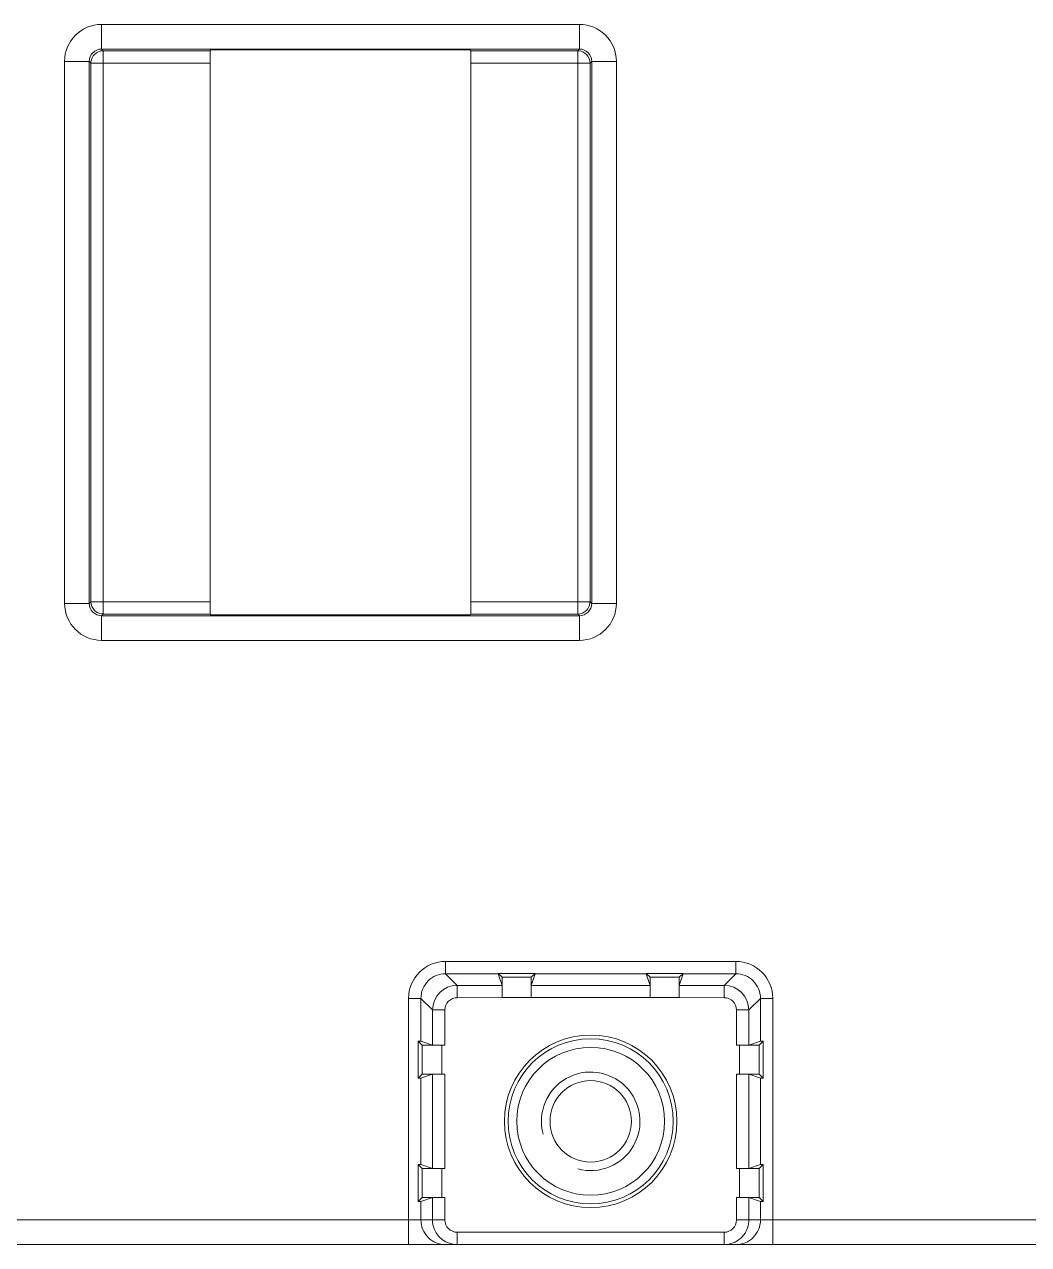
# Model space of a CAD drawing. Header units: millimetres. Extents: x 33157 to 59611, y -29750 to 1750.
# Drawn here: x 54965.03 to 55005.77, y 208.67 to 258.16 of the extents above; entities that cross this region are included whole.
import ezdxf

# ---------------------------------------------------------------- set-up
doc = ezdxf.new("R2010")
doc.units = ezdxf.units.MM
doc.layers.add('layer 1', color=7, linetype='Continuous', lineweight=18)

msp = doc.modelspace()

# ---------------------------------------------------------------- linework, layer by layer
at = {"layer": 'layer 1', "lineweight": 9}
for p, q in [((54968.163, 258.157), (54968.163, 258.157)), ((54968.163, 258.157), (54968.163, 257.157)), ((54987.546, 258.157), (54987.546, 258.157)), ((54987.546, 258.157), (54987.546, 257.157)), ((54987.546, 258.157), (54987.546, 258.157)), ((54968.232, 257.089), (54968.232, 257.089)), ((54968.232, 257.089), (54968.232, 234.243)), ((54972.572, 257.089), (54972.572, 257.089)), ((54972.603, 257.12), (54972.603, 257.12)), ((54983.107, 257.12), (54983.107, 257.12)), ((54987.478, 257.089), (54987.478, 257.089)), ((54987.478, 257.089), (54987.478, 234.243)), ((54987.478, 257.089), (54987.478, 257.089)), ((54987.546, 257.157), (54987.546, 257.157)), ((54987.546, 257.157), (54987.546, 257.157)), ((54966.663, 256.657), (54966.663, 256.657)), ((54966.663, 256.657), (54966.663, 234.675)), ((54967.663, 256.657), (54967.663, 256.657)), ((54967.663, 256.657), (54967.663, 234.675)), ((54967.663, 256.657), (54967.663, 256.657)), ((54967.732, 256.589), (54967.732, 256.589)), ((54967.732, 256.589), (54967.732, 234.743)), ((54972.568, 256.589), (54972.568, 256.589)), ((54972.568, 256.589), (54972.568, 234.743)), ((54972.568, 256.589), (54972.568, 256.589)), ((54983.142, 256.589), (54983.142, 256.589)), ((54983.142, 256.589), (54983.142, 234.743)), ((54987.978, 256.589), (54987.978, 256.589)), ((54987.978, 256.589), (54987.978, 234.743)), ((54987.978, 256.589), (54987.978, 256.589)), ((54988.046, 256.657), (54988.046, 256.657)), ((54988.046, 256.657), (54988.046, 234.675)), ((54988.046, 256.657), (54988.046, 256.657)), ((54989.046, 256.657), (54989.046, 256.657)), ((54989.046, 256.657), (54989.046, 234.675)), ((54989.046, 256.657), (54989.046, 256.657)), ((54967.663, 234.675), (54967.663, 234.675)), ((54967.732, 234.743), (54967.732, 234.743)), ((54972.568, 234.743), (54972.568, 234.743)), ((54987.978, 234.743), (54987.978, 234.743)), ((54989.046, 234.675), (54989.046, 234.675)), ((54968.163, 234.175), (54968.163, 234.175)), ((54968.163, 234.175), (54968.163, 233.175)), ((54968.232, 234.243), (54968.232, 234.243)), ((54972.572, 234.243), (54972.572, 234.243)), ((54983.107, 234.212), (54983.107, 234.212)), ((54983.137, 234.243), (54983.137, 234.243)), ((54987.478, 234.243), (54987.478, 234.243)), ((54987.546, 234.175), (54987.546, 234.175)), ((54987.546, 234.175), (54987.546, 233.175)), ((54987.546, 234.175), (54987.546, 234.175)), ((54987.546, 233.175), (54987.546, 233.175)), ((54982.117, 220.153), (54982.117, 220.153)), ((54982.117, 220.153), (54982.117, 219.653)), ((54993.892, 220.153), (54993.892, 220.153)), ((54993.892, 220.153), (54993.892, 220.153)), ((54993.892, 220.153), (54993.892, 219.653)), ((54984.259, 219.653), (54984.259, 219.653)), ((54985.596, 219.507), (54985.596, 219.507)), ((54985.751, 219.663), (54985.751, 219.663)), ((54985.751, 219.663), (54985.751, 219.663)), ((54985.751, 219.653), (54985.751, 219.653)), ((54990.259, 219.653), (54990.259, 219.653)), ((54991.596, 219.507), (54991.596, 219.507)), ((54991.751, 219.663), (54991.751, 219.663)), ((54991.751, 219.663), (54991.751, 219.663)), ((54991.751, 219.653), (54991.751, 219.653)), ((54993.892, 219.653), (54993.892, 219.653)), ((54993.892, 219.653), (54993.892, 219.653)), ((54982.589, 219.181), (54982.589, 219.181)), ((54982.589, 219.181), (54982.589, 218.681)), ((54984.416, 219.181), (54984.416, 219.181)), ((54990.416, 219.181), (54990.416, 219.181)), ((54993.42, 219.181), (54993.42, 219.181)), ((54993.42, 219.181), (54993.42, 219.181)), ((54993.42, 219.181), (54993.42, 218.681)), ((54980.618, 218.654), (54980.618, 218.654)), ((54980.618, 218.654), (54980.618, 208.666)), ((54981.118, 218.654), (54981.118, 218.654)), ((54981.118, 218.654), (54981.118, 216.912)), ((54981.118, 218.654), (54981.118, 218.654)), ((54984.421, 218.694), (54984.421, 218.694)), ((54991.589, 218.694), (54991.589, 218.694)), ((54994.892, 218.654), (54994.892, 218.654)), ((54994.892, 218.654), (54994.892, 216.912)), ((54994.892, 218.654), (54994.892, 218.654)), ((54995.392, 218.654), (54995.392, 218.654)), ((54995.392, 218.654), (54995.392, 218.654)), ((54995.392, 218.654), (54995.392, 208.666)), ((54981.59, 218.182), (54981.59, 218.182)), ((54981.59, 218.182), (54981.59, 216.755)), ((54982.089, 218.182), (54982.089, 218.182)), ((54982.089, 218.182), (54982.089, 218.182)), ((54982.089, 218.182), (54982.089, 216.75)), ((54993.92, 218.182), (54993.92, 218.182)), ((54993.92, 218.182), (54993.92, 216.75)), ((54994.42, 218.182), (54994.42, 218.182)), ((54994.42, 218.182), (54994.42, 218.182)), ((54994.42, 218.182), (54994.42, 216.755)), ((54981.006, 216.914), (54981.006, 216.914)), ((54981.006, 216.914), (54981.006, 215.418)), ((54994.892, 216.912), (54994.892, 216.912)), ((54995.003, 216.914), (54995.003, 216.914)), ((54995.003, 216.914), (54995.003, 215.418)), ((54995.003, 216.914), (54995.003, 216.914)), ((54981.164, 216.757), (54981.164, 216.757)), ((54981.164, 216.757), (54981.164, 215.575)), ((54981.964, 216.75), (54981.964, 216.75)), ((54981.964, 216.75), (54981.964, 215.582)), ((54982.089, 216.75), (54982.089, 216.75)), ((54994.046, 216.75), (54994.046, 216.75)), ((54994.046, 216.75), (54994.046, 215.582)), ((54994.046, 216.75), (54994.046, 216.75)), ((54994.846, 216.757), (54994.846, 216.757)), ((54994.846, 216.757), (54994.846, 215.575)), ((54981.118, 215.42), (54981.118, 215.42)), ((54981.118, 215.42), (54981.118, 211.912)), ((54981.164, 215.575), (54981.164, 215.575)), ((54981.59, 215.578), (54981.59, 215.578)), ((54981.59, 215.578), (54981.59, 211.755)), ((54981.59, 215.578), (54981.59, 215.578)), ((54982.089, 215.582), (54982.089, 215.582)), ((54982.089, 215.582), (54982.089, 211.75)), ((54982.089, 215.582), (54982.089, 215.582)), ((54993.92, 215.582), (54993.92, 215.582)), ((54993.92, 215.582), (54993.92, 211.75)), ((54994.046, 215.582), (54994.046, 215.582)), ((54994.42, 215.578), (54994.42, 215.578)), ((54994.42, 215.578), (54994.42, 211.755)), ((54994.892, 215.42), (54994.892, 215.42)), ((54994.892, 215.42), (54994.892, 211.912)), ((54981.006, 211.914), (54981.006, 211.914)), ((54981.006, 211.914), (54981.006, 210.418)), ((54994.892, 211.912), (54994.892, 211.912)), ((54995.003, 211.914), (54995.003, 211.914)), ((54995.003, 211.914), (54995.003, 210.418)), ((54995.003, 211.914), (54995.003, 211.914)), ((54981.164, 211.757), (54981.164, 211.757)), ((54981.164, 211.757), (54981.164, 210.575)), ((54981.964, 211.75), (54981.964, 211.75)), ((54981.964, 211.75), (54981.964, 210.582)), ((54982.089, 211.75), (54982.089, 211.75)), ((54994.046, 211.75), (54994.046, 211.75)), ((54994.046, 211.75), (54994.046, 210.582)), ((54994.046, 211.75), (54994.046, 211.75)), ((54994.846, 211.757), (54994.846, 211.757)), ((54994.846, 211.757), (54994.846, 210.575)), ((54981.118, 210.42), (54981.118, 210.42)), ((54981.118, 210.42), (54981.118, 209.666)), ((54981.164, 210.575), (54981.164, 210.575)), ((54981.59, 210.578), (54981.59, 210.578)), ((54981.59, 210.578), (54981.59, 209.666)), ((54981.59, 210.578), (54981.59, 210.578)), ((54982.089, 210.582), (54982.089, 210.582)), ((54982.089, 210.582), (54982.089, 209.666)), ((54982.089, 210.582), (54982.089, 210.582)), ((54993.92, 210.582), (54993.92, 210.582)), ((54993.92, 210.582), (54993.92, 209.666)), ((54994.046, 210.582), (54994.046, 210.582)), ((54994.42, 210.578), (54994.42, 210.578)), ((54994.42, 210.578), (54994.42, 209.666)), ((54994.892, 210.42), (54994.892, 210.42)), ((54994.892, 210.42), (54994.892, 209.666)), ((54982.089, 209.666), (54982.089, 209.666)), ((54982.59, 209.166), (54982.59, 209.166)), ((54982.59, 209.166), (54982.59, 208.666)), ((54993.42, 209.166), (54993.42, 209.166)), ((54993.42, 209.166), (54993.42, 209.166)), ((54993.42, 209.166), (54993.42, 208.666))]:
    msp.add_line(p, q, dxfattribs=at)
for points in [[(54968.163, 258.157), (54967.335, 258.157), (54966.664, 257.486), (54966.663, 256.657)], [(54968.163, 258.157), (54968.163, 258.157), (54987.546, 258.157), (54987.546, 258.157)], [(54989.046, 256.657), (54989.046, 257.486), (54988.375, 258.157), (54987.546, 258.157)], [(54967.878, 256.943), (54967.8, 256.864), (54967.746, 256.753), (54967.735, 256.643)], [(54968.232, 257.089), (54968.104, 257.089), (54967.968, 257.033), (54967.878, 256.943)], [(54968.163, 257.157), (54968.163, 257.157), (54987.546, 257.157), (54987.546, 257.157)], [(54968.232, 257.089), (54968.232, 257.089), (54968.163, 257.157), (54968.163, 257.157)], [(54972.572, 257.089), (54972.572, 257.089), (54968.232, 257.089), (54968.232, 257.089)], [(54972.603, 257.12), (54972.603, 257.12), (54983.107, 257.12), (54983.107, 257.12)], [(54972.572, 257.089), (54972.57, 257.087), (54972.568, 256.864), (54972.568, 256.589)], [(54972.572, 257.089), (54972.572, 257.089), (54972.603, 257.12), (54972.603, 257.12)], [(54983.137, 257.089), (54983.137, 257.089), (54983.107, 257.12), (54983.107, 257.12)], [(54987.478, 257.089), (54987.478, 257.089), (54983.137, 257.089), (54983.137, 257.089)], [(54983.142, 256.589), (54983.142, 256.864), (54983.14, 257.087), (54983.137, 257.089)], [(54987.546, 257.157), (54987.546, 257.157), (54987.478, 257.089), (54987.478, 257.089)], [(54987.531, 257.086), (54987.514, 257.088), (54987.496, 257.089), (54987.478, 257.089)], [(54987.832, 256.943), (54987.753, 257.021), (54987.642, 257.074), (54987.531, 257.086)], [(54987.978, 256.589), (54987.978, 256.717), (54987.922, 256.853), (54987.832, 256.943)], [(54966.663, 256.657), (54966.663, 256.657), (54967.663, 256.657), (54967.663, 256.657)], [(54967.732, 256.589), (54967.732, 256.589), (54967.663, 256.657), (54967.663, 256.657)], [(54967.732, 256.589), (54967.732, 256.589), (54972.568, 256.589), (54972.568, 256.589)], [(54967.735, 256.643), (54967.733, 256.625), (54967.732, 256.607), (54967.732, 256.589)], [(54987.978, 256.589), (54987.978, 256.589), (54983.142, 256.589), (54983.142, 256.589)], [(54988.046, 256.657), (54988.046, 256.657), (54987.978, 256.589), (54987.978, 256.589)], [(54989.046, 256.657), (54989.046, 256.657), (54988.046, 256.657), (54988.046, 256.657)], [(54966.663, 234.675), (54966.663, 234.675), (54967.663, 234.675), (54967.663, 234.675)], [(54966.664, 234.675), (54966.664, 233.846), (54967.335, 233.175), (54968.163, 233.175)], [(54967.732, 234.743), (54967.732, 234.743), (54967.663, 234.675), (54967.663, 234.675)], [(54967.732, 234.743), (54967.732, 234.743), (54972.568, 234.743), (54972.568, 234.743)], [(54967.732, 234.743), (54967.732, 234.615), (54967.788, 234.48), (54967.878, 234.389)], [(54972.568, 234.743), (54972.568, 234.468), (54972.57, 234.245), (54972.572, 234.243)], [(54983.142, 234.743), (54983.142, 234.743), (54987.978, 234.743), (54987.978, 234.743)], [(54983.137, 234.243), (54983.14, 234.245), (54983.142, 234.468), (54983.142, 234.743)], [(54987.546, 233.175), (54988.375, 233.175), (54989.046, 233.846), (54989.046, 234.675)], [(54987.832, 234.389), (54987.91, 234.468), (54987.963, 234.579), (54987.975, 234.69)], [(54987.975, 234.69), (54987.977, 234.707), (54987.978, 234.725), (54987.978, 234.743)], [(54987.978, 234.743), (54987.978, 234.743), (54988.046, 234.675), (54988.046, 234.675)], [(54989.046, 234.675), (54989.046, 234.675), (54988.046, 234.675), (54988.046, 234.675)], [(54967.878, 234.389), (54967.957, 234.311), (54968.068, 234.258), (54968.178, 234.246)], [(54987.546, 234.175), (54987.546, 234.175), (54968.163, 234.175), (54968.163, 234.175)], [(54968.232, 234.243), (54968.232, 234.243), (54968.163, 234.175), (54968.163, 234.175)], [(54968.178, 234.246), (54968.196, 234.244), (54968.214, 234.243), (54968.232, 234.243)], [(54968.232, 234.243), (54968.232, 234.243), (54972.572, 234.243), (54972.572, 234.243)], [(54972.603, 234.212), (54972.603, 234.212), (54983.107, 234.212), (54983.107, 234.212)], [(54972.572, 234.243), (54972.572, 234.243), (54972.603, 234.212), (54972.603, 234.212)], [(54983.137, 234.243), (54983.137, 234.243), (54983.107, 234.212), (54983.107, 234.212)], [(54983.137, 234.243), (54983.137, 234.243), (54987.478, 234.243), (54987.478, 234.243)], [(54987.478, 234.243), (54987.606, 234.243), (54987.741, 234.299), (54987.832, 234.389)], [(54987.478, 234.243), (54987.478, 234.243), (54987.546, 234.175), (54987.546, 234.175)], [(54987.546, 233.175), (54987.546, 233.175), (54968.163, 233.175), (54968.163, 233.175)], [(54982.117, 220.153), (54981.289, 220.153), (54980.618, 219.482), (54980.618, 218.654)], [(54993.892, 220.153), (54993.892, 220.153), (54982.117, 220.153), (54982.117, 220.153)], [(54995.392, 218.654), (54995.392, 219.482), (54994.721, 220.153), (54993.892, 220.153)], [(54984.259, 219.653), (54984.259, 219.653), (54982.117, 219.653), (54982.117, 219.653)], [(54982.589, 219.181), (54982.589, 219.181), (54982.117, 219.653), (54982.117, 219.653)], [(54985.751, 219.663), (54985.751, 219.663), (54984.258, 219.663), (54984.258, 219.663)], [(54984.259, 219.662), (54984.259, 219.662), (54984.258, 219.663), (54984.258, 219.663)], [(54984.414, 219.507), (54984.414, 219.507), (54984.259, 219.658), (54984.259, 219.658)], [(54984.259, 219.653), (54984.259, 219.653), (54984.416, 219.181), (54984.416, 219.181)], [(54985.596, 219.507), (54985.596, 219.507), (54984.414, 219.507), (54984.414, 219.507)], [(54985.751, 219.653), (54985.751, 219.653), (54985.593, 219.181), (54985.593, 219.181)], [(54985.596, 219.507), (54985.596, 219.507), (54985.751, 219.663), (54985.751, 219.663)], [(54990.259, 219.653), (54990.259, 219.653), (54985.751, 219.653), (54985.751, 219.653)], [(54991.751, 219.663), (54991.751, 219.663), (54990.258, 219.663), (54990.258, 219.663)], [(54990.259, 219.662), (54990.259, 219.662), (54990.258, 219.663), (54990.258, 219.663)], [(54990.414, 219.507), (54990.414, 219.507), (54990.259, 219.658), (54990.259, 219.658)], [(54990.259, 219.653), (54990.259, 219.653), (54990.416, 219.181), (54990.416, 219.181)], [(54991.596, 219.507), (54991.596, 219.507), (54990.414, 219.507), (54990.414, 219.507)], [(54991.751, 219.653), (54991.751, 219.653), (54991.593, 219.181), (54991.593, 219.181)], [(54991.596, 219.507), (54991.596, 219.507), (54991.751, 219.663), (54991.751, 219.663)], [(54993.892, 219.653), (54993.892, 219.653), (54991.751, 219.653), (54991.751, 219.653)], [(54993.42, 219.181), (54993.42, 219.181), (54993.892, 219.653), (54993.892, 219.653)], [(54982.589, 219.181), (54982.037, 219.181), (54981.59, 218.734), (54981.59, 218.182)], [(54984.416, 219.181), (54984.416, 219.181), (54982.589, 219.181), (54982.589, 219.181)], [(54990.416, 219.181), (54990.416, 219.181), (54985.593, 219.181), (54985.593, 219.181)], [(54993.42, 219.181), (54993.42, 219.181), (54991.593, 219.181), (54991.593, 219.181)], [(54994.42, 218.182), (54994.42, 218.734), (54993.972, 219.181), (54993.42, 219.181)], [(54980.618, 218.654), (54980.618, 218.654), (54981.118, 218.654), (54981.118, 218.654)], [(54981.59, 218.182), (54981.59, 218.182), (54981.118, 218.654), (54981.118, 218.654)], [(54984.421, 218.694), (54984.421, 218.694), (54982.589, 218.681), (54982.589, 218.681)], [(54991.589, 218.694), (54991.589, 218.694), (54984.421, 218.694), (54984.421, 218.694)], [(54993.42, 218.681), (54993.42, 218.681), (54991.589, 218.694), (54991.589, 218.694)], [(54994.42, 218.182), (54994.42, 218.182), (54994.892, 218.654), (54994.892, 218.654)], [(54995.392, 218.654), (54995.392, 218.654), (54994.892, 218.654), (54994.892, 218.654)], [(54982.089, 218.182), (54982.089, 218.182), (54981.59, 218.182), (54981.59, 218.182)], [(54993.92, 218.182), (54993.92, 218.182), (54994.42, 218.182), (54994.42, 218.182)], [(54981.164, 216.757), (54981.164, 216.757), (54981.006, 216.914), (54981.006, 216.914)], [(54981.118, 216.912), (54981.115, 216.913), (54981.076, 216.914), (54981.006, 216.914)], [(54981.118, 216.912), (54981.118, 216.912), (54981.59, 216.755), (54981.59, 216.755)], [(54994.892, 216.912), (54994.892, 216.912), (54994.42, 216.755), (54994.42, 216.755)], [(54994.846, 216.757), (54994.846, 216.757), (54995.003, 216.914), (54995.003, 216.914)], [(54995.003, 216.914), (54994.934, 216.914), (54994.895, 216.913), (54994.892, 216.912)], [(54981.164, 216.757), (54981.168, 216.753), (54981.525, 216.75), (54981.964, 216.75)], [(54981.59, 216.755), (54981.597, 216.752), (54981.818, 216.75), (54982.089, 216.75)], [(54982.089, 216.75), (54982.089, 216.75), (54981.964, 216.75), (54981.964, 216.75)], [(54993.92, 216.75), (54993.92, 216.75), (54994.046, 216.75), (54994.046, 216.75)], [(54981.164, 215.575), (54981.164, 215.575), (54981.006, 215.418), (54981.006, 215.418)], [(54981.006, 215.418), (54981.076, 215.418), (54981.115, 215.419), (54981.118, 215.42)], [(54981.118, 215.42), (54981.118, 215.42), (54981.59, 215.578), (54981.59, 215.578)], [(54982.089, 215.582), (54982.089, 215.582), (54981.964, 215.582), (54981.964, 215.582)], [(54993.92, 215.582), (54993.92, 215.582), (54994.046, 215.582), (54994.046, 215.582)], [(54994.42, 215.578), (54994.413, 215.58), (54994.191, 215.582), (54993.92, 215.582)], [(54994.846, 215.575), (54994.842, 215.579), (54994.485, 215.582), (54994.046, 215.582)], [(54994.892, 215.42), (54994.892, 215.42), (54994.42, 215.578), (54994.42, 215.578)], [(54994.846, 215.575), (54994.846, 215.575), (54995.003, 215.418), (54995.003, 215.418)], [(54994.892, 215.42), (54994.895, 215.419), (54994.934, 215.418), (54995.003, 215.418)], [(54981.164, 211.757), (54981.164, 211.757), (54981.006, 211.914), (54981.006, 211.914)], [(54981.118, 211.912), (54981.115, 211.913), (54981.076, 211.914), (54981.006, 211.914)], [(54981.118, 211.912), (54981.118, 211.912), (54981.59, 211.755), (54981.59, 211.755)], [(54994.892, 211.912), (54994.892, 211.912), (54994.42, 211.755), (54994.42, 211.755)], [(54994.846, 211.757), (54994.846, 211.757), (54995.003, 211.914), (54995.003, 211.914)], [(54995.003, 211.914), (54994.934, 211.914), (54994.895, 211.913), (54994.892, 211.912)], [(54981.164, 211.757), (54981.168, 211.753), (54981.525, 211.75), (54981.964, 211.75)], [(54981.59, 211.755), (54981.597, 211.752), (54981.818, 211.75), (54982.089, 211.75)], [(54982.089, 211.75), (54982.089, 211.75), (54981.964, 211.75), (54981.964, 211.75)], [(54993.92, 211.75), (54993.92, 211.75), (54994.046, 211.75), (54994.046, 211.75)], [(54981.164, 210.575), (54981.164, 210.575), (54981.006, 210.418), (54981.006, 210.418)], [(54981.006, 210.418), (54981.076, 210.418), (54981.115, 210.419), (54981.118, 210.42)], [(54981.118, 210.42), (54981.118, 210.42), (54981.59, 210.578), (54981.59, 210.578)], [(54982.089, 210.582), (54982.089, 210.582), (54981.964, 210.582), (54981.964, 210.582)], [(54993.92, 210.582), (54993.92, 210.582), (54994.046, 210.582), (54994.046, 210.582)], [(54994.42, 210.578), (54994.413, 210.58), (54994.191, 210.582), (54993.92, 210.582)], [(54994.846, 210.575), (54994.842, 210.579), (54994.485, 210.582), (54994.046, 210.582)], [(54994.892, 210.42), (54994.892, 210.42), (54994.42, 210.578), (54994.42, 210.578)], [(54994.846, 210.575), (54994.846, 210.575), (54995.003, 210.418), (54995.003, 210.418)], [(54994.892, 210.42), (54994.895, 210.419), (54994.934, 210.418), (54995.003, 210.418)], [(54939.92, 209.666), (54939.92, 209.666), (54982.089, 209.666), (54982.089, 209.666)], [(54981.118, 209.666), (54981.118, 209.401), (54981.223, 209.147), (54981.41, 208.959)], [(54981.59, 209.666), (54981.59, 209.418), (54981.682, 209.178), (54981.849, 208.994)], [(54982.089, 209.666), (54982.089, 209.39), (54982.313, 209.166), (54982.59, 209.166)], [(54993.42, 209.166), (54993.696, 209.166), (54993.92, 209.39), (54993.92, 209.666)], [(54993.92, 209.666), (54993.92, 209.666), (55027.089, 209.666), (55027.089, 209.666)], [(54994.221, 209.068), (54994.347, 209.236), (54994.42, 209.456), (54994.42, 209.666)], [(54994.599, 208.959), (54994.787, 209.147), (54994.892, 209.401), (54994.892, 209.666)], [(54981.41, 208.959), (54981.598, 208.771), (54981.852, 208.666), (54982.117, 208.666)], [(54981.849, 208.994), (54981.892, 208.946), (54981.94, 208.903), (54981.992, 208.865)], [(54981.992, 208.865), (54982.16, 208.739), (54982.38, 208.666), (54982.59, 208.666)], [(54982.59, 209.166), (54982.59, 209.166), (54993.42, 209.166), (54993.42, 209.166)], [(54993.42, 208.666), (54993.669, 208.666), (54993.908, 208.759), (54994.092, 208.926)], [(54993.892, 208.666), (54994.158, 208.666), (54994.412, 208.771), (54994.599, 208.959)], [(54994.092, 208.926), (54994.14, 208.969), (54994.183, 209.017), (54994.221, 209.068)], [(54903.505, 208.666), (54903.505, 208.666), (55189.504, 208.666), (55189.504, 208.666)]]:
    msp.add_open_spline(points, degree=3, dxfattribs=at)
for points, knots in [([(54968.163, 257.157), (54968.031, 257.157), (54967.904, 257.105), (54967.81, 257.011), (54967.716, 256.917), (54967.663, 256.79), (54967.663, 256.657)], [0, 0, 0, 0, 171171.974344, 171171.974344, 171171.974344, 342343.948689, 342343.948689, 342343.948689, 342343.948689]), ([(54988.046, 256.657), (54988.046, 256.79), (54987.993, 256.917), (54987.9, 257.011), (54987.806, 257.105), (54987.679, 257.157), (54987.546, 257.157)], [0, 0, 0, 0, 171234.627547, 171234.627547, 171234.627547, 342469.255093, 342469.255093, 342469.255093, 342469.255093]), ([(54967.663, 234.675), (54967.663, 234.542), (54967.716, 234.415), (54967.81, 234.321), (54967.904, 234.227), (54968.031, 234.175), (54968.163, 234.175)], [0, 0, 0, 0, 171207.086449, 171207.086449, 171207.086449, 342414.172897, 342414.172897, 342414.172897, 342414.172897]), ([(54987.546, 234.175), (54987.679, 234.175), (54987.806, 234.227), (54987.9, 234.321), (54987.993, 234.415), (54988.046, 234.542), (54988.046, 234.675)], [0, 0, 0, 0, 171269.739685, 171269.739685, 171269.739685, 342539.47937, 342539.47937, 342539.47937, 342539.47937]), ([(54982.117, 219.653), (54981.852, 219.653), (54981.598, 219.548), (54981.41, 219.361), (54981.223, 219.173), (54981.117, 218.919), (54981.118, 218.654)], [0, 0, 0, 0, 171272.40939, 171272.40939, 171272.40939, 342544.81878, 342544.81878, 342544.81878, 342544.81878]), ([(54984.421, 218.694), (54984.421, 218.797), (54984.421, 218.9), (54984.42, 219.003), (54984.42, 219.05), (54984.42, 219.096), (54984.419, 219.143), (54984.419, 219.184), (54984.419, 219.225), (54984.419, 219.266), (54984.418, 219.3), (54984.417, 219.333), (54984.418, 219.367), (54984.418, 219.393), (54984.419, 219.419), (54984.416, 219.443), (54984.415, 219.458), (54984.412, 219.473), (54984.415, 219.49), (54984.416, 219.497), (54984.418, 219.503), (54984.414, 219.507)], [0, 0, 0, 0, 143581.720705, 143581.720705, 143581.720705, 287163.44141, 287163.44141, 287163.44141, 430745.162114, 430745.162114, 430745.162114, 574326.882819, 574326.882819, 574326.882819, 717908.603524, 717908.603524, 717908.603524, 861490.324229, 861490.324229, 861490.324229, 1005072.044934, 1005072.044934, 1005072.044934, 1005072.044934]), ([(54985.596, 219.507), (54985.592, 219.503), (54985.594, 219.497), (54985.595, 219.49), (54985.597, 219.473), (54985.595, 219.458), (54985.593, 219.443), (54985.591, 219.419), (54985.592, 219.393), (54985.592, 219.367), (54985.592, 219.333), (54985.591, 219.3), (54985.591, 219.266), (54985.59, 219.225), (54985.59, 219.184), (54985.59, 219.143), (54985.59, 219.096), (54985.59, 219.05), (54985.589, 219.003), (54985.589, 218.9), (54985.589, 218.797), (54985.589, 218.694)], [0, 0, 0, 0, 143584.995914, 143584.995914, 143584.995914, 287169.991828, 287169.991828, 287169.991828, 430754.987743, 430754.987743, 430754.987743, 574339.983657, 574339.983657, 574339.983657, 717924.979571, 717924.979571, 717924.979571, 861509.975485, 861509.975485, 861509.975485, 1005094.971399, 1005094.971399, 1005094.971399, 1005094.971399]), ([(54990.421, 218.694), (54990.421, 218.797), (54990.421, 218.9), (54990.42, 219.003), (54990.42, 219.05), (54990.42, 219.096), (54990.419, 219.143), (54990.419, 219.184), (54990.419, 219.225), (54990.419, 219.266), (54990.418, 219.3), (54990.417, 219.333), (54990.418, 219.367), (54990.418, 219.393), (54990.419, 219.419), (54990.416, 219.443), (54990.415, 219.458), (54990.412, 219.473), (54990.415, 219.49), (54990.416, 219.497), (54990.418, 219.503), (54990.414, 219.507)], [0, 0, 0, 0, 143597.418083, 143597.418083, 143597.418083, 287194.836166, 287194.836166, 287194.836166, 430792.254248, 430792.254248, 430792.254248, 574389.672331, 574389.672331, 574389.672331, 717987.090414, 717987.090414, 717987.090414, 861584.508497, 861584.508497, 861584.508497, 1005181.926579, 1005181.926579, 1005181.926579, 1005181.926579]), ([(54991.596, 219.507), (54991.592, 219.503), (54991.594, 219.497), (54991.595, 219.49), (54991.597, 219.473), (54991.595, 219.458), (54991.593, 219.443), (54991.591, 219.419), (54991.592, 219.393), (54991.592, 219.367), (54991.592, 219.333), (54991.591, 219.3), (54991.591, 219.266), (54991.59, 219.225), (54991.59, 219.184), (54991.59, 219.143), (54991.59, 219.096), (54991.59, 219.05), (54991.589, 219.003), (54991.589, 218.9), (54991.589, 218.797), (54991.589, 218.694)], [0, 0, 0, 0, 143600.693292, 143600.693292, 143600.693292, 287201.386584, 287201.386584, 287201.386584, 430802.079876, 430802.079876, 430802.079876, 574402.773168, 574402.773168, 574402.773168, 718003.46646, 718003.46646, 718003.46646, 861604.159752, 861604.159752, 861604.159752, 1005204.853044, 1005204.853044, 1005204.853044, 1005204.853044]), ([(54994.892, 218.654), (54994.892, 218.919), (54994.787, 219.173), (54994.599, 219.361), (54994.412, 219.548), (54994.158, 219.653), (54993.892, 219.653)], [0, 0, 0, 0, 171313.470303, 171313.470303, 171313.470303, 342626.940605, 342626.940605, 342626.940605, 342626.940605]), ([(54984.421, 218.694), (54984.421, 218.756), (54984.42, 218.817), (54984.42, 218.879), (54984.42, 218.931), (54984.421, 218.983), (54984.419, 219.035), (54984.418, 219.07), (54984.415, 219.105), (54984.418, 219.141), (54984.419, 219.155), (54984.421, 219.169), (54984.416, 219.181)], [0, 0, 0, 0, 151881.580084, 151881.580084, 151881.580084, 303763.160168, 303763.160168, 303763.160168, 455644.740251, 455644.740251, 455644.740251, 607526.320335, 607526.320335, 607526.320335, 607526.320335]), ([(54985.589, 218.694), (54985.589, 218.756), (54985.59, 218.817), (54985.589, 218.879), (54985.589, 218.931), (54985.588, 218.983), (54985.59, 219.035), (54985.592, 219.07), (54985.594, 219.105), (54985.592, 219.141), (54985.591, 219.155), (54985.589, 219.169), (54985.593, 219.181)], [0, 0, 0, 0, 151884.820917, 151884.820917, 151884.820917, 303769.641834, 303769.641834, 303769.641834, 455654.462751, 455654.462751, 455654.462751, 607539.283668, 607539.283668, 607539.283668, 607539.283668]), ([(54990.421, 218.694), (54990.421, 218.756), (54990.42, 218.817), (54990.42, 218.879), (54990.42, 218.931), (54990.421, 218.983), (54990.419, 219.035), (54990.418, 219.07), (54990.415, 219.105), (54990.418, 219.141), (54990.419, 219.155), (54990.421, 219.169), (54990.416, 219.181)], [0, 0, 0, 0, 151898.186591, 151898.186591, 151898.186591, 303796.373183, 303796.373183, 303796.373183, 455694.559774, 455694.559774, 455694.559774, 607592.746365, 607592.746365, 607592.746365, 607592.746365]), ([(54991.589, 218.694), (54991.589, 218.756), (54991.59, 218.817), (54991.589, 218.879), (54991.589, 218.931), (54991.588, 218.983), (54991.59, 219.035), (54991.592, 219.07), (54991.594, 219.105), (54991.592, 219.141), (54991.591, 219.155), (54991.589, 219.169), (54991.593, 219.181)], [0, 0, 0, 0, 151901.427424, 151901.427424, 151901.427424, 303802.854849, 303802.854849, 303802.854849, 455704.282273, 455704.282273, 455704.282273, 607605.709698, 607605.709698, 607605.709698, 607605.709698]), ([(54982.589, 218.681), (54982.457, 218.682), (54982.33, 218.629), (54982.236, 218.535), (54982.142, 218.441), (54982.089, 218.314), (54982.089, 218.182)], [0, 0, 0, 0, 171276.676439, 171276.676439, 171276.676439, 342553.352878, 342553.352878, 342553.352878, 342553.352878]), ([(54993.92, 218.182), (54993.92, 218.314), (54993.868, 218.441), (54993.774, 218.535), (54993.68, 218.629), (54993.553, 218.682), (54993.42, 218.681)], [0, 0, 0, 0, 171312.636926, 171312.636926, 171312.636926, 342625.273852, 342625.273852, 342625.273852, 342625.273852]), ([(54991.505, 213.666), (54991.505, 215.599), (54989.938, 217.166), (54988.005, 217.166), (54986.072, 217.166), (54984.505, 215.599), (54984.505, 213.666), (54984.505, 211.733), (54986.072, 210.166), (54988.005, 210.166), (54989.938, 210.166), (54991.505, 211.733), (54991.505, 213.666)], [0, 0, 0, 0, 151885.854565, 151885.854565, 151885.854565, 303771.709129, 303771.709129, 303771.709129, 455657.563694, 455657.563694, 455657.563694, 607543.418258, 607543.418258, 607543.418258, 607543.418258]), ([(54991.355, 213.666), (54991.355, 215.516), (54989.855, 217.016), (54988.005, 217.016), (54986.155, 217.016), (54984.655, 215.516), (54984.655, 213.666), (54984.655, 211.816), (54986.155, 210.316), (54988.005, 210.316), (54989.855, 210.316), (54991.355, 211.816), (54991.355, 213.666)], [0, 0, 0, 0, 151886.422746, 151886.422746, 151886.422746, 303772.845492, 303772.845492, 303772.845492, 455659.268238, 455659.268238, 455659.268238, 607545.690984, 607545.690984, 607545.690984, 607545.690984]), ([(54991.005, 213.666), (54991.005, 215.323), (54989.662, 216.666), (54988.005, 216.666), (54986.348, 216.666), (54985.005, 215.323), (54985.005, 213.666), (54985.005, 212.009), (54986.348, 210.666), (54988.005, 210.666), (54989.662, 210.666), (54991.005, 212.009), (54991.005, 213.666)], [0, 0, 0, 0, 151887.74855, 151887.74855, 151887.74855, 303775.4971, 303775.4971, 303775.4971, 455663.24565, 455663.24565, 455663.24565, 607550.9942, 607550.9942, 607550.9942, 607550.9942]), ([(54994.018, 216.75), (54994.122, 216.75), (54994.227, 216.75), (54994.331, 216.751), (54994.378, 216.751), (54994.426, 216.751), (54994.473, 216.751), (54994.515, 216.752), (54994.557, 216.752), (54994.599, 216.752), (54994.633, 216.753), (54994.668, 216.754), (54994.703, 216.753), (54994.729, 216.753), (54994.755, 216.752), (54994.78, 216.755), (54994.796, 216.756), (54994.811, 216.759), (54994.829, 216.756), (54994.835, 216.755), (54994.842, 216.753), (54994.846, 216.757)], [0, 0, 0, 0, 143611.167503, 143611.167503, 143611.167503, 287222.335007, 287222.335007, 287222.335007, 430833.50251, 430833.50251, 430833.50251, 574444.670014, 574444.670014, 574444.670014, 718055.837517, 718055.837517, 718055.837517, 861667.00502, 861667.00502, 861667.00502, 1005278.172524, 1005278.172524, 1005278.172524, 1005278.172524]), ([(54994.018, 216.75), (54994.069, 216.75), (54994.12, 216.751), (54994.172, 216.751), (54994.215, 216.751), (54994.258, 216.75), (54994.301, 216.752), (54994.329, 216.753), (54994.358, 216.755), (54994.387, 216.753), (54994.398, 216.752), (54994.41, 216.751), (54994.42, 216.755)], [0, 0, 0, 0, 151911.873991, 151911.873991, 151911.873991, 303823.747982, 303823.747982, 303823.747982, 455735.621972, 455735.621972, 455735.621972, 607647.495963, 607647.495963, 607647.495963, 607647.495963]), ([(54981.991, 215.582), (54981.887, 215.582), (54981.783, 215.582), (54981.679, 215.581), (54981.631, 215.581), (54981.584, 215.581), (54981.536, 215.581), (54981.494, 215.581), (54981.452, 215.581), (54981.411, 215.58), (54981.376, 215.579), (54981.342, 215.579), (54981.307, 215.579), (54981.281, 215.579), (54981.254, 215.58), (54981.229, 215.578), (54981.214, 215.576), (54981.199, 215.574), (54981.181, 215.576), (54981.175, 215.577), (54981.168, 215.579), (54981.164, 215.575)], [0, 0, 0, 0, 143578.387458, 143578.387458, 143578.387458, 287156.774915, 287156.774915, 287156.774915, 430735.162373, 430735.162373, 430735.162373, 574313.54983, 574313.54983, 574313.54983, 717891.937288, 717891.937288, 717891.937288, 861470.324745, 861470.324745, 861470.324745, 1005048.712203, 1005048.712203, 1005048.712203, 1005048.712203]), ([(54981.991, 215.582), (54981.94, 215.582), (54981.889, 215.581), (54981.838, 215.581), (54981.795, 215.581), (54981.752, 215.582), (54981.709, 215.58), (54981.68, 215.579), (54981.652, 215.577), (54981.622, 215.579), (54981.611, 215.58), (54981.6, 215.581), (54981.59, 215.578)], [0, 0, 0, 0, 151878.898351, 151878.898351, 151878.898351, 303757.796702, 303757.796702, 303757.796702, 455636.695053, 455636.695053, 455636.695053, 607515.593403, 607515.593403, 607515.593403, 607515.593403]), ([(54987.487, 211.734), (54988.362, 211.5), (54989.284, 211.882), (54989.737, 212.666), (54990.189, 213.45), (54990.059, 214.44), (54989.419, 215.08), (54988.779, 215.72), (54987.789, 215.851), (54987.005, 215.398), (54986.221, 214.946), (54985.839, 214.023), (54986.073, 213.148)], [0, 0, 0, 0, 151895.12139, 151895.12139, 151895.12139, 303790.242781, 303790.242781, 303790.242781, 455685.364171, 455685.364171, 455685.364171, 607580.485561, 607580.485561, 607580.485561, 607580.485561]), ([(54989.655, 213.666), (54989.655, 214.577), (54988.916, 215.316), (54988.005, 215.316), (54987.094, 215.316), (54986.355, 214.577), (54986.355, 213.666), (54986.355, 212.755), (54987.094, 212.016), (54988.005, 212.016), (54988.916, 212.016), (54989.655, 212.755), (54989.655, 213.666)], [0, 0, 0, 0, 151892.862668, 151892.862668, 151892.862668, 303785.725336, 303785.725336, 303785.725336, 455678.588004, 455678.588004, 455678.588004, 607571.450671, 607571.450671, 607571.450671, 607571.450671]), ([(54994.018, 211.75), (54994.122, 211.75), (54994.227, 211.75), (54994.331, 211.751), (54994.378, 211.751), (54994.426, 211.751), (54994.473, 211.751), (54994.515, 211.752), (54994.557, 211.752), (54994.599, 211.752), (54994.633, 211.753), (54994.668, 211.754), (54994.703, 211.753), (54994.729, 211.753), (54994.755, 211.752), (54994.78, 211.755), (54994.796, 211.756), (54994.811, 211.759), (54994.829, 211.756), (54994.835, 211.755), (54994.842, 211.753), (54994.846, 211.757)], [0, 0, 0, 0, 143617.315674, 143617.315674, 143617.315674, 287234.631349, 287234.631349, 287234.631349, 430851.947023, 430851.947023, 430851.947023, 574469.262697, 574469.262697, 574469.262697, 718086.578371, 718086.578371, 718086.578371, 861703.894046, 861703.894046, 861703.894046, 1005321.20972, 1005321.20972, 1005321.20972, 1005321.20972]), ([(54994.018, 211.75), (54994.069, 211.75), (54994.12, 211.751), (54994.172, 211.751), (54994.215, 211.751), (54994.258, 211.75), (54994.301, 211.752), (54994.329, 211.753), (54994.358, 211.755), (54994.387, 211.753), (54994.398, 211.752), (54994.41, 211.751), (54994.42, 211.755)], [0, 0, 0, 0, 151918.754887, 151918.754887, 151918.754887, 303837.509773, 303837.509773, 303837.509773, 455756.26466, 455756.26466, 455756.26466, 607675.019547, 607675.019547, 607675.019547, 607675.019547]), ([(54981.991, 210.582), (54981.887, 210.582), (54981.783, 210.582), (54981.679, 210.581), (54981.631, 210.581), (54981.584, 210.581), (54981.536, 210.581), (54981.494, 210.581), (54981.452, 210.581), (54981.411, 210.58), (54981.376, 210.579), (54981.342, 210.579), (54981.307, 210.579), (54981.281, 210.579), (54981.254, 210.58), (54981.229, 210.578), (54981.214, 210.576), (54981.199, 210.574), (54981.181, 210.576), (54981.175, 210.577), (54981.168, 210.579), (54981.164, 210.575)], [0, 0, 0, 0, 143584.535808, 143584.535808, 143584.535808, 287169.071616, 287169.071616, 287169.071616, 430753.607425, 430753.607425, 430753.607425, 574338.143233, 574338.143233, 574338.143233, 717922.679041, 717922.679041, 717922.679041, 861507.214849, 861507.214849, 861507.214849, 1005091.750658, 1005091.750658, 1005091.750658, 1005091.750658]), ([(54981.991, 210.582), (54981.94, 210.582), (54981.889, 210.581), (54981.838, 210.581), (54981.795, 210.581), (54981.752, 210.582), (54981.709, 210.58), (54981.68, 210.579), (54981.652, 210.577), (54981.622, 210.579), (54981.611, 210.58), (54981.6, 210.581), (54981.59, 210.578)], [0, 0, 0, 0, 151885.779445, 151885.779445, 151885.779445, 303771.55889, 303771.55889, 303771.55889, 455657.338334, 455657.338334, 455657.338334, 607543.117779, 607543.117779, 607543.117779, 607543.117779])]:
    msp.add_open_spline(points, degree=3, knots=knots, dxfattribs=at)

doc.saveas('drawing.dxf')
